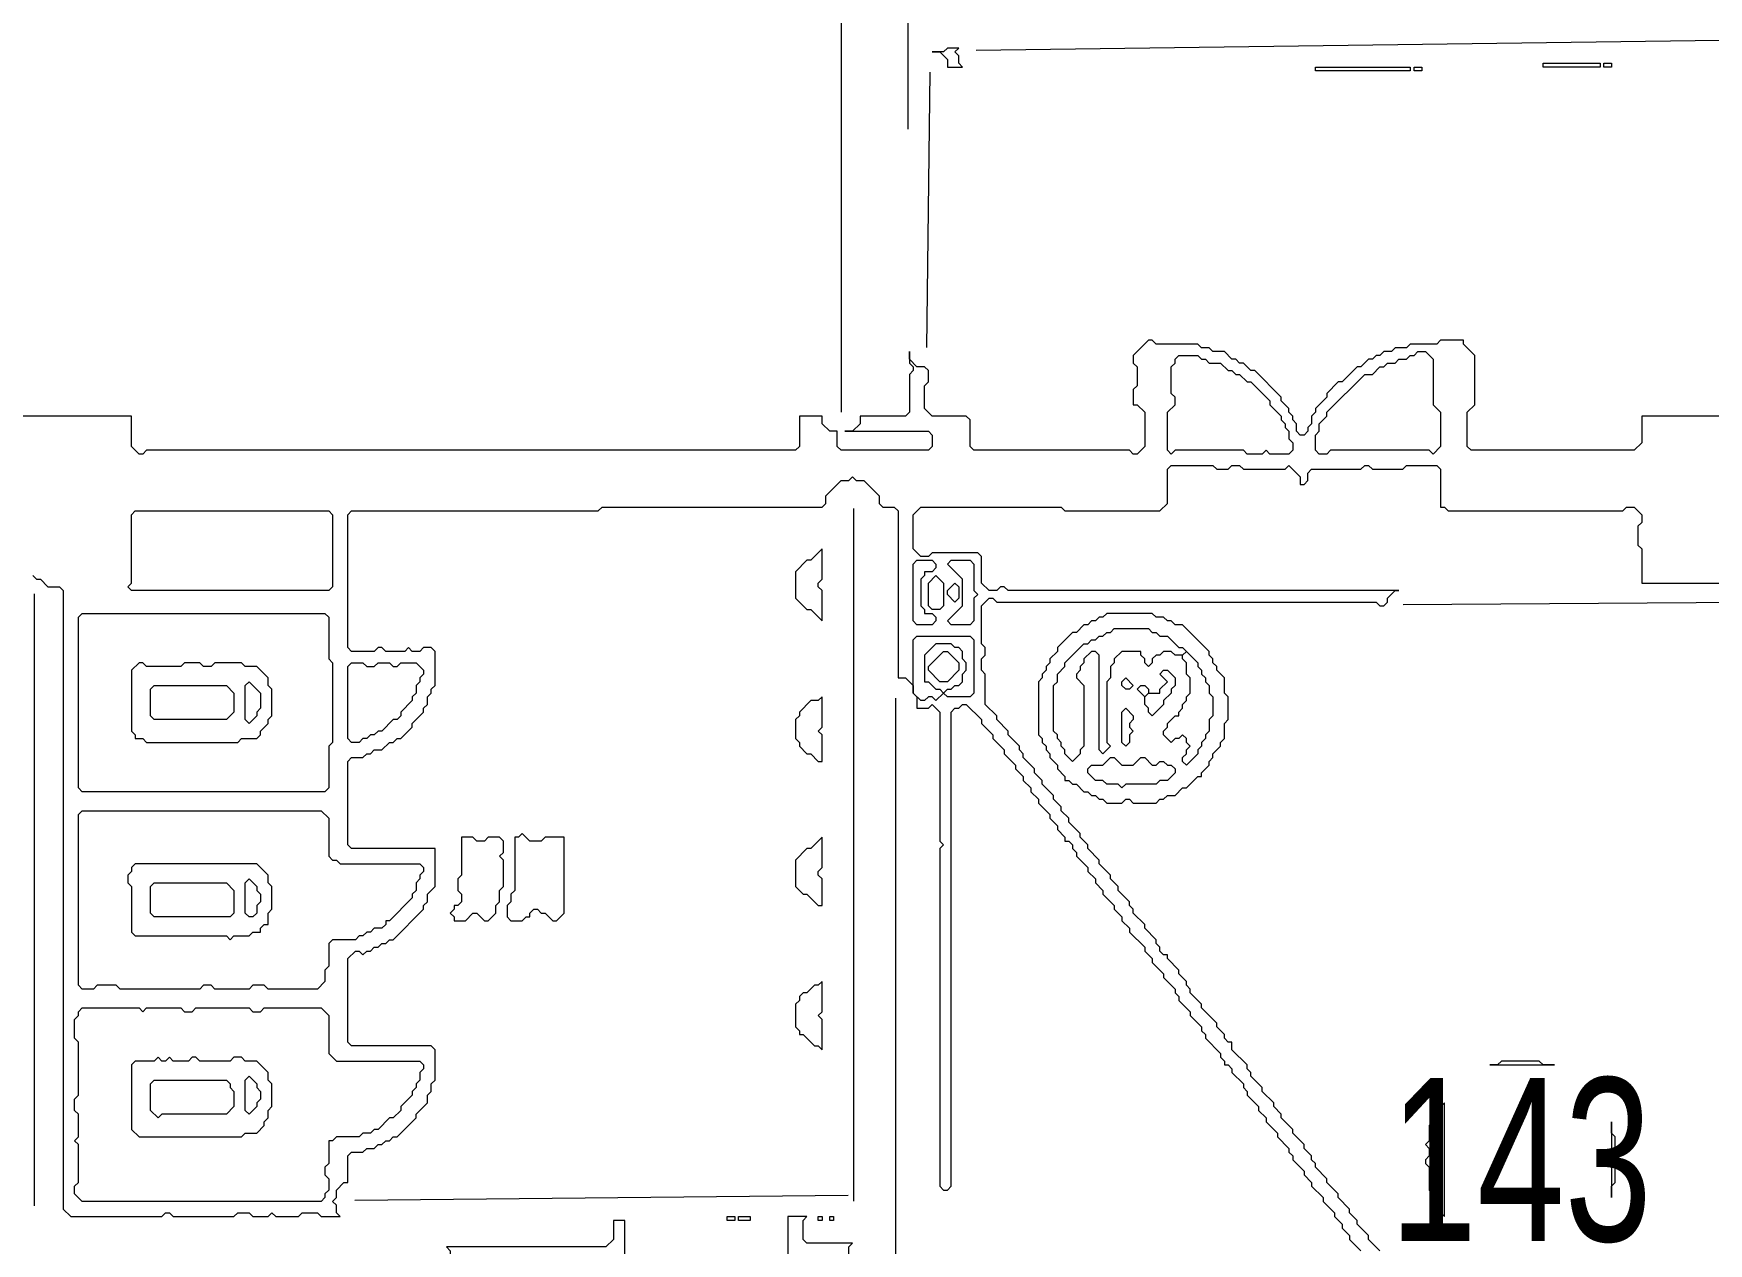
# Model space of a CAD drawing. Extents: x 25 to 4929, y 26 to 3478.
# Drawn here: x 1652.2 to 2093.6, y 2429.9 to 2748.9 of the extents above; entities that cross this region are included whole.
import ezdxf

# ---------------------------------------------------------------- set-up
doc = ezdxf.new("R2010")
doc.units = 0
for name, color, linetype, lineweight in [('OCR_TEXT', 6, 'Continuous', 0), ('TRACE_CURVE', 6, 'Continuous', 0), ('TRACE_STRAIGHT', 5, 'Continuous', 0), ('TRACE_TEXT_SYMBOL', 6, 'Continuous', 0)]:
    doc.layers.add(name, color=color, linetype=linetype, lineweight=lineweight)
doc.styles.add('wqy-unicode', font='wqy-unicode.lff')

msp = doc.modelspace()

# ---------------------------------------------------------------- linework, layer by layer
at = {"layer": 'TRACE_CURVE', "color": 6}
for points in [[(1946, 2668), (1942, 2664), (1942, 2662), (1943, 2661), (1943, 2656), (1942, 2655), (1942, 2651), (1943, 2651), (1945, 2649), (1945, 2640), (1943, 2638), (1942, 2638), (1941, 2639), (1900, 2639), (1899, 2640), (1899, 2647), (1898, 2648), (1889, 2648), (1887, 2650), (1887, 2656), (1888, 2657), (1888, 2660), (1887, 2661), (1885, 2661), (1883, 2663), (1883, 2665), (1883, 2662), (1884, 2661), (1884, 2660), (1883, 2659), (1883, 2649), (1882, 2648), (1870, 2648), (1870, 2646), (1868, 2644), (1866, 2644), (1888, 2644), (1889, 2643), (1889, 2640), (1888, 2639), (1865, 2639), (1864, 2640), (1864, 2644), (1862, 2644), (1860, 2646), (1860, 2648), (1854, 2648), (1854, 2640), (1853, 2639), (1682, 2639), (1681, 2638), (1680, 2638), (1678, 2640), (1678, 2648), (1635, 2648)], [(2030, 2640), (2030, 2649), (2032, 2651), (2032, 2664), (2029, 2667), (2029, 2668), (2023, 2668), (2022, 2667), (2015, 2667), (2014, 2666), (2011, 2666), (2010, 2665), (2008, 2665), (2007, 2664), (2006, 2664), (2005, 2663), (2004, 2663), (2002, 2661), (2001, 2661), (1997, 2657), (1996, 2657), (1993, 2654), (1993, 2653), (1990, 2650), (1990, 2649), (1989, 2648), (1989, 2646), (1988, 2645), (1988, 2644), (1987, 2643), (1986, 2643), (1985, 2644), (1985, 2646), (1984, 2647), (1984, 2648), (1983, 2649), (1983, 2650), (1981, 2652), (1981, 2653), (1974, 2660), (1973, 2660), (1971, 2662), (1970, 2662), (1969, 2663), (1968, 2663), (1966, 2665), (1963, 2665), (1962, 2666), (1960, 2666), (1959, 2667), (1948, 2667), (1947, 2668), (1946, 2668)], [(2099, 2648), (2076, 2648), (2076, 2641), (2074, 2639), (2031, 2639), (2030, 2640)], [(1735, 2483), (1735, 2505), (1737, 2507), (1738, 2507), (1739, 2506), (1740, 2507), (1741, 2507), (1742, 2508), (1743, 2508), (1744, 2509), (1745, 2509), (1746, 2510), (1747, 2510), (1755, 2518), (1755, 2519), (1756, 2520), (1756, 2522), (1758, 2524), (1758, 2534), (1736, 2534), (1735, 2535), (1735, 2557), (1736, 2558), (1739, 2558), (1740, 2559), (1741, 2559), (1742, 2560), (1744, 2560), (1746, 2562), (1747, 2562), (1748, 2563), (1749, 2563), (1752, 2566), (1752, 2567), (1755, 2570), (1755, 2571), (1756, 2572), (1756, 2574), (1757, 2575), (1757, 2576), (1758, 2577), (1758, 2586), (1757, 2587), (1755, 2587), (1754, 2586), (1752, 2586), (1751, 2587), (1750, 2586), (1745, 2586), (1744, 2587), (1743, 2587), (1742, 2586), (1736, 2586), (1735, 2587), (1735, 2622), (1736, 2623), (1801, 2623), (1802, 2624), (1860, 2624), (1861, 2625), (1861, 2627), (1865, 2631), (1867, 2631), (1868, 2632)], [(1868, 2632), (1869, 2631), (1871, 2631), (1875, 2627), (1875, 2625), (1876, 2624), (1879, 2624), (1880, 2623), (1880, 2579), (1882, 2579), (1884, 2577), (1884, 2575), (1885, 2574), (1885, 2571), (1888, 2571), (1889, 2572), (1891, 2570), (1891, 2536), (1892, 2535), (1891, 2534), (1891, 2445), (1892, 2444), (1893, 2444), (1894, 2445), (1894, 2570), (1895, 2571), (1896, 2571), (1897, 2572), (1898, 2572), (1902, 2568), (1902, 2567), (1905, 2564), (1905, 2563), (1908, 2560), (1908, 2559), (1911, 2556), (1911, 2555), (1913, 2553), (1913, 2552), (1915, 2550), (1915, 2549), (1917, 2547), (1917, 2546), (1920, 2543), (1920, 2542), (1922, 2540), (1922, 2539), (1924, 2537), (1924, 2536), (1925, 2536), (1926, 2535), (1926, 2534), (1927, 2533), (1927, 2532), (1930, 2529), (1930, 2528), (1932, 2526), (1932, 2525), (1934, 2523), (1934, 2522), (1937, 2519), (1937, 2518), (1939, 2516), (1939, 2515)], [(1923, 2544), (1923, 2545), (1921, 2547), (1921, 2548), (1918, 2551), (1918, 2552), (1916, 2554), (1916, 2555), (1913, 2558), (1913, 2559), (1912, 2560), (1912, 2561), (1909, 2564), (1909, 2565), (1906, 2568), (1906, 2569), (1903, 2572), (1903, 2580), (1902, 2581), (1902, 2584), (1903, 2585), (1903, 2587), (1902, 2588), (1902, 2598), (1904, 2600), (1905, 2600), (1906, 2599), (2006, 2599), (2007, 2598), (2008, 2598), (2009, 2599), (2009, 2600), (2011, 2602), (2012, 2602), (1909, 2602), (1908, 2603), (1907, 2603), (1906, 2602), (1904, 2602), (1902, 2604), (1902, 2611), (1901, 2612), (1889, 2612), (1888, 2611), (1886, 2611), (1884, 2613), (1884, 2622), (1886, 2624), (1923, 2624), (1924, 2623), (1949, 2623), (1951, 2625), (1951, 2634), (1952, 2635), (1963, 2635), (1964, 2634), (1967, 2634), (1968, 2635), (1970, 2635), (1971, 2634), (1982, 2634), (1983, 2635), (1986, 2632), (1986, 2630)], [(1986, 2630), (1987, 2630), (1988, 2631), (1988, 2633), (1989, 2634), (2002, 2634), (2003, 2635), (2004, 2635), (2005, 2634), (2013, 2634), (2014, 2635), (2022, 2635), (2023, 2634), (2023, 2624), (2024, 2624), (2025, 2623), (2071, 2623), (2072, 2624), (2074, 2624), (2076, 2622), (2076, 2620), (2075, 2619), (2075, 2614), (2076, 2613), (2076, 2604), (2118, 2604)], [(1652, 2606), (1653, 2605), (1654, 2605), (1656, 2603), (1659, 2603), (1660, 2602), (1660, 2439), (1662, 2437), (1686, 2437), (1687, 2438), (1688, 2438), (1689, 2437), (1705, 2437), (1706, 2438), (1709, 2438), (1710, 2437), (1714, 2437), (1715, 2438), (1716, 2437), (1722, 2437), (1723, 2438), (1727, 2438), (1728, 2437), (1733, 2437), (1732, 2438), (1732, 2440), (1731, 2441), (1732, 2442), (1732, 2444), (1734, 2446), (1735, 2446), (1735, 2453), (1736, 2454), (1739, 2454), (1740, 2455), (1742, 2455), (1743, 2456), (1744, 2456), (1745, 2457), (1746, 2457), (1747, 2458), (1748, 2458), (1753, 2463), (1753, 2464), (1756, 2467), (1756, 2469), (1757, 2470), (1757, 2472), (1758, 2473), (1758, 2481), (1757, 2482), (1736, 2482), (1735, 2483)], [(1999, 2439), (1996, 2442), (1996, 2443), (1993, 2446), (1993, 2447), (1990, 2450), (1990, 2451), (1989, 2452), (1989, 2453), (1987, 2455), (1987, 2456), (1984, 2459), (1984, 2460), (1981, 2463), (1981, 2464), (1979, 2466), (1979, 2467), (1976, 2470), (1976, 2471), (1973, 2474), (1973, 2475), (1972, 2476), (1972, 2477), (1968, 2481), (1968, 2483), (1967, 2483), (1966, 2484), (1966, 2485), (1964, 2487), (1964, 2488), (1960, 2492), (1960, 2493), (1957, 2496), (1957, 2497), (1956, 2498), (1956, 2499), (1954, 2501), (1954, 2502), (1951, 2505), (1951, 2506), (1950, 2506), (1949, 2507), (1949, 2508), (1948, 2509), (1948, 2510), (1945, 2513), (1945, 2514), (1942, 2517), (1942, 2518), (1941, 2519), (1941, 2520), (1938, 2523), (1938, 2524), (1936, 2526), (1936, 2527), (1933, 2530), (1933, 2531), (1930, 2534), (1930, 2535), (1928, 2537), (1928, 2538), (1925, 2541), (1925, 2542), (1923, 2544)], [(1939, 2515), (1941, 2513), (1941, 2512), (1945, 2508), (1945, 2507), (1947, 2505), (1947, 2504), (1950, 2501), (1950, 2500), (1953, 2497), (1953, 2496), (1954, 2495), (1954, 2494), (1957, 2491), (1957, 2490), (1960, 2487), (1960, 2486), (1961, 2485), (1961, 2484), (1965, 2480), (1965, 2479), (1966, 2478), (1966, 2477), (1967, 2477), (1968, 2476), (1968, 2475), (1971, 2472), (1971, 2471), (1972, 2470), (1972, 2469), (1975, 2466), (1975, 2465), (1977, 2463), (1977, 2462), (1980, 2459), (1980, 2458), (1983, 2455), (1983, 2454), (1984, 2453), (1984, 2452), (1987, 2449), (1987, 2448), (1989, 2446), (1989, 2445), (1992, 2442), (1992, 2441), (1995, 2438), (1995, 2437), (1997, 2435), (1997, 2434), (1999, 2432), (1999, 2431), (2002, 2428)], [(2007, 2428), (2004, 2431), (2004, 2432), (2001, 2435), (2001, 2436), (1999, 2438), (1999, 2439)]]:
    msp.add_lwpolyline(points, dxfattribs=at)
for points in [[(1953, 2663), (1954, 2664), (1959, 2664), (1960, 2663), (1961, 2663), (1962, 2662), (1965, 2662), (1967, 2660), (1968, 2660), (1969, 2659), (1970, 2659), (1972, 2657), (1973, 2657), (1978, 2652), (1978, 2651), (1981, 2648), (1981, 2647), (1982, 2646), (1982, 2645), (1983, 2644), (1983, 2642), (1984, 2641), (1984, 2639), (1983, 2638), (1978, 2638), (1977, 2639), (1976, 2638), (1972, 2638), (1971, 2639), (1953, 2639), (1952, 2638), (1951, 2639), (1951, 2649), (1953, 2651), (1953, 2653), (1952, 2654), (1952, 2661), (1953, 2662)], [(2016, 2664), (2017, 2665), (2019, 2665), (2021, 2663), (2021, 2651), (2023, 2649), (2023, 2640), (2021, 2638), (2020, 2639), (1994, 2639), (1993, 2638), (1991, 2638), (1990, 2639), (1990, 2643), (1991, 2644), (1991, 2646), (1993, 2648), (1993, 2649), (2003, 2659), (2005, 2659), (2007, 2661), (2008, 2661), (2009, 2662), (2011, 2662), (2012, 2663), (2014, 2663), (2015, 2664)], [(1678, 2622), (1679, 2623), (1730, 2623), (1731, 2622), (1731, 2603), (1730, 2602), (1678, 2602), (1677, 2603), (1678, 2604)], [(1884, 2609), (1885, 2610), (1889, 2610), (1890, 2609), (1890, 2608), (1889, 2607), (1887, 2607), (1887, 2606), (1886, 2605), (1886, 2598), (1887, 2597), (1887, 2596), (1889, 2596), (1890, 2595), (1890, 2594), (1889, 2593), (1885, 2593), (1884, 2594)], [(1893, 2609), (1894, 2610), (1899, 2610), (1900, 2609), (1900, 2602), (1901, 2601), (1900, 2600), (1900, 2594), (1899, 2593), (1894, 2593), (1893, 2594), (1897, 2598), (1897, 2605)], [(1890, 2606), (1892, 2604), (1892, 2598), (1891, 2597), (1889, 2597), (1888, 2598), (1888, 2604)], [(1895, 2604), (1896, 2603), (1896, 2600), (1895, 2599), (1893, 2601), (1893, 2602)], [(1664, 2595), (1665, 2596), (1729, 2596), (1730, 2595), (1730, 2584), (1731, 2583), (1731, 2562), (1730, 2561), (1730, 2550), (1729, 2549), (1665, 2549), (1664, 2550)], [(1884, 2589), (1885, 2590), (1899, 2590), (1900, 2589), (1900, 2575), (1899, 2574), (1893, 2574), (1892, 2575), (1893, 2576), (1894, 2576), (1895, 2577), (1896, 2577), (1897, 2578), (1897, 2580), (1898, 2581), (1898, 2583), (1897, 2584), (1897, 2586), (1896, 2587), (1895, 2587), (1894, 2588), (1890, 2588), (1887, 2585), (1887, 2578), (1888, 2578), (1890, 2576), (1891, 2576), (1892, 2575), (1890, 2573), (1889, 2574), (1888, 2574), (1887, 2573), (1886, 2573), (1884, 2575)], [(1735, 2582), (1736, 2583), (1739, 2583), (1740, 2582), (1742, 2582), (1743, 2583), (1746, 2583), (1747, 2582), (1748, 2582), (1749, 2583), (1753, 2583), (1755, 2581), (1755, 2580), (1754, 2579), (1754, 2578), (1753, 2577), (1753, 2575), (1752, 2574), (1752, 2573), (1749, 2570), (1749, 2569), (1748, 2568), (1747, 2568), (1744, 2565), (1743, 2565), (1742, 2564), (1741, 2564), (1740, 2563), (1739, 2563), (1738, 2562), (1736, 2562), (1735, 2563)], [(1892, 2586), (1893, 2586), (1896, 2583), (1896, 2581), (1893, 2578), (1891, 2578), (1888, 2581), (1888, 2582)], [(1664, 2543), (1665, 2544), (1728, 2544), (1730, 2542), (1730, 2532), (1731, 2531), (1732, 2531), (1733, 2530), (1754, 2530), (1755, 2529), (1755, 2528), (1754, 2527), (1754, 2526), (1753, 2525), (1753, 2523), (1752, 2522), (1752, 2521), (1746, 2515), (1745, 2515), (1745, 2514), (1744, 2513), (1742, 2513), (1741, 2512), (1740, 2512), (1739, 2511), (1738, 2511), (1737, 2510), (1731, 2510), (1730, 2509), (1730, 2503), (1729, 2502), (1729, 2499), (1727, 2497), (1714, 2497), (1713, 2498), (1710, 2498), (1709, 2497), (1700, 2497), (1699, 2498), (1697, 2498), (1696, 2497), (1675, 2497), (1674, 2498), (1669, 2498), (1668, 2497), (1665, 2497), (1664, 2498)], [(1664, 2491), (1665, 2492), (1680, 2492), (1681, 2491), (1682, 2492), (1691, 2492), (1692, 2491), (1694, 2491), (1695, 2492), (1709, 2492), (1710, 2491), (1712, 2491), (1713, 2492), (1728, 2492), (1730, 2490), (1730, 2480), (1732, 2478), (1754, 2478), (1755, 2477), (1755, 2476), (1754, 2475), (1754, 2473), (1753, 2472), (1753, 2471), (1752, 2470), (1752, 2469), (1749, 2466), (1749, 2465), (1747, 2463), (1746, 2463), (1743, 2460), (1742, 2460), (1741, 2459), (1739, 2459), (1738, 2458), (1732, 2458), (1731, 2457), (1730, 2457), (1730, 2451), (1729, 2450), (1729, 2448), (1730, 2447), (1730, 2444), (1729, 2443), (1729, 2442), (1728, 2441), (1665, 2441), (1663, 2443), (1663, 2445), (1664, 2446), (1664, 2456), (1663, 2457), (1664, 2458), (1664, 2464), (1663, 2465), (1663, 2468), (1664, 2469), (1664, 2483), (1663, 2484), (1663, 2489), (1664, 2490)]]:
    msp.add_lwpolyline(points, close=True, dxfattribs=at)
at = {"layer": 'TRACE_STRAIGHT', "color": 5}
for p, q in [((1865, 2796), (1865, 2649)), ((1882.52, 2789.88), (1882.62, 2723.62)), ((1900.61, 2744.46), (2138.14, 2747.7)), ((1887.6, 2666.1), (1888.49, 2738.62)), ((1868.29, 2623.62), (1868.3, 2441.12)), ((1652.37, 2601.13), (1652.37, 2439.88)), ((2013.11, 2598.37), (2126.89, 2599.13)), ((1879.37, 2324.87), (1879.41, 2573.63)), ((1736.86, 2441.3), (1866.87, 2442.66))]:
    msp.add_line(p, q, dxfattribs=at)
at = {"layer": 'TRACE_TEXT_SYMBOL', "color": 6}
for points in [[(1893, 2745), (1892, 2744), (1889, 2744), (1891, 2744), (1893, 2742), (1893, 2740), (1897, 2740), (1896, 2741), (1896, 2743), (1895, 2744), (1896, 2745)], [(1990, 2740), (2015, 2740), (2015, 2739), (1990, 2739)], [(2016, 2740), (2018, 2740), (2018, 2739), (2016, 2739)], [(2050, 2741), (2065, 2741), (2065, 2740), (2050, 2740)], [(2066, 2741), (2068, 2741), (2068, 2740), (2066, 2740)], [(1860, 2613), (1857, 2610), (1856, 2610), (1853, 2607), (1853, 2600), (1856, 2597), (1857, 2597), (1860, 2594), (1860, 2602), (1859, 2603), (1859, 2604), (1860, 2605)], [(1680, 2583), (1678, 2581), (1678, 2565), (1679, 2564), (1679, 2563), (1681, 2563), (1682, 2562), (1706, 2562), (1707, 2563), (1711, 2563), (1712, 2564), (1712, 2565), (1714, 2567), (1714, 2568), (1715, 2569), (1715, 2576), (1714, 2577), (1714, 2579), (1711, 2582), (1708, 2582), (1707, 2583), (1700, 2583), (1699, 2582), (1697, 2582), (1696, 2583), (1692, 2583), (1691, 2582), (1682, 2582), (1681, 2583)], [(1955, 2585), (1956, 2586), (1959, 2583), (1959, 2582), (1960, 2581), (1960, 2580), (1961, 2579), (1961, 2578), (1962, 2577), (1962, 2575), (1963, 2574), (1963, 2569), (1962, 2568), (1962, 2565), (1961, 2564), (1961, 2563), (1960, 2562), (1960, 2561), (1959, 2560), (1959, 2559), (1956, 2556), (1955, 2557), (1955, 2558), (1956, 2559), (1956, 2560), (1957, 2561), (1956, 2562), (1956, 2563), (1955, 2564), (1954, 2563), (1953, 2563), (1952, 2562), (1950, 2564), (1950, 2565), (1951, 2566), (1951, 2567), (1953, 2569), (1954, 2569), (1954, 2570), (1955, 2571), (1955, 2572), (1956, 2573), (1956, 2574), (1957, 2575), (1957, 2579), (1956, 2580), (1956, 2583), (1955, 2584)], [(1708, 2577), (1709, 2578), (1712, 2575), (1712, 2571), (1711, 2570), (1711, 2569), (1709, 2567), (1708, 2568)], [(1939, 2578), (1940, 2579), (1942, 2577), (1941, 2576), (1940, 2576), (1939, 2577)], [(1949, 2580), (1950, 2581), (1951, 2581), (1953, 2579), (1953, 2577), (1952, 2576), (1952, 2575), (1950, 2573), (1950, 2572), (1947, 2569), (1946, 2570), (1946, 2571), (1945, 2572), (1945, 2574), (1946, 2575), (1949, 2575), (1949, 2576), (1951, 2578)], [(1683, 2576), (1684, 2577), (1703, 2577), (1705, 2575), (1705, 2570), (1703, 2568), (1684, 2568), (1683, 2569)], [(1860, 2574), (1859, 2573), (1857, 2573), (1854, 2570), (1854, 2569), (1853, 2568), (1853, 2563), (1854, 2562), (1854, 2561), (1856, 2559), (1857, 2559), (1859, 2557), (1860, 2557), (1860, 2564), (1859, 2565), (1860, 2566)], [(1943, 2576), (1944, 2577), (1945, 2577), (1946, 2576), (1946, 2575), (1945, 2574)], [(1939, 2570), (1940, 2571), (1942, 2569), (1942, 2568), (1941, 2567), (1941, 2566), (1942, 2565), (1941, 2564), (1941, 2562), (1940, 2561), (1939, 2562)], [(1936, 2558), (1937, 2558), (1939, 2556), (1942, 2556), (1944, 2558), (1945, 2558), (1947, 2556), (1948, 2556), (1949, 2557), (1950, 2557), (1951, 2556), (1952, 2556), (1953, 2555), (1953, 2554), (1951, 2552), (1949, 2552), (1948, 2551), (1940, 2551), (1939, 2550), (1938, 2551), (1935, 2551), (1934, 2552), (1932, 2552), (1930, 2554), (1930, 2555), (1931, 2556), (1934, 2556)], [(1765, 2537), (1765, 2527), (1764, 2526), (1764, 2523), (1765, 2522), (1765, 2520), (1764, 2519), (1763, 2519), (1763, 2518), (1762, 2517), (1763, 2516), (1763, 2515), (1766, 2515), (1768, 2517), (1769, 2517), (1771, 2515), (1772, 2515), (1774, 2517), (1774, 2519), (1775, 2520), (1775, 2523), (1776, 2524), (1776, 2531), (1775, 2532), (1776, 2533), (1776, 2536), (1775, 2537), (1772, 2537), (1771, 2536), (1769, 2536), (1768, 2537)], [(1781, 2538), (1780, 2537), (1779, 2537), (1779, 2523), (1778, 2522), (1778, 2520), (1777, 2519), (1777, 2516), (1778, 2515), (1781, 2515), (1782, 2516), (1783, 2516), (1783, 2517), (1784, 2518), (1785, 2518), (1786, 2517), (1787, 2517), (1789, 2515), (1790, 2515), (1792, 2517), (1792, 2537), (1787, 2537), (1786, 2536), (1783, 2536)], [(1860, 2537), (1857, 2534), (1856, 2534), (1853, 2531), (1853, 2524), (1855, 2522), (1856, 2522), (1859, 2519), (1860, 2519), (1860, 2526), (1859, 2527), (1859, 2528), (1860, 2529)], [(1679, 2530), (1678, 2529), (1678, 2528), (1677, 2527), (1677, 2525), (1678, 2524), (1678, 2512), (1679, 2511), (1703, 2511), (1704, 2510), (1705, 2511), (1709, 2511), (1710, 2512), (1712, 2512), (1712, 2513), (1713, 2514), (1714, 2514), (1714, 2517), (1715, 2518), (1715, 2524), (1714, 2525), (1714, 2527), (1711, 2530)], [(1683, 2524), (1684, 2525), (1703, 2525), (1705, 2523), (1705, 2517), (1704, 2516), (1684, 2516), (1683, 2517)], [(1708, 2525), (1709, 2526), (1711, 2524), (1711, 2523), (1712, 2522), (1712, 2520), (1711, 2519), (1711, 2517), (1710, 2516), (1709, 2516), (1708, 2517)], [(1860, 2499), (1859, 2498), (1858, 2498), (1856, 2496), (1855, 2496), (1854, 2495), (1854, 2494), (1853, 2493), (1853, 2487), (1854, 2486), (1854, 2485), (1855, 2485), (1858, 2482), (1859, 2482), (1860, 2481), (1860, 2489), (1859, 2490), (1860, 2491)], [(1685, 2479), (1684, 2478), (1679, 2478), (1678, 2477), (1678, 2460), (1680, 2458), (1707, 2458), (1708, 2459), (1711, 2459), (1713, 2461), (1713, 2462), (1714, 2463), (1714, 2465), (1715, 2466), (1715, 2472), (1714, 2473), (1714, 2475), (1711, 2478), (1708, 2478), (1707, 2479), (1705, 2479), (1704, 2478), (1696, 2478), (1695, 2479), (1694, 2479), (1693, 2478), (1689, 2478), (1688, 2479), (1687, 2478), (1686, 2478)], [(2039, 2478), (2038, 2477), (2036, 2477), (2053, 2477), (2050, 2477), (2049, 2478)], [(1683, 2472), (1684, 2473), (1703, 2473), (1704, 2472), (1704, 2471), (1705, 2470), (1705, 2466), (1703, 2464), (1686, 2464), (1685, 2463), (1683, 2465)], [(1708, 2473), (1709, 2474), (1711, 2472), (1711, 2471), (1712, 2470), (1712, 2468), (1711, 2467), (1711, 2466), (1709, 2464), (1708, 2465)], [(2024, 2467), (2022, 2465), (2022, 2463), (2020, 2461), (2020, 2457), (2019, 2456), (2020, 2455), (2020, 2453), (2019, 2452), (2019, 2451), (2020, 2450), (2020, 2444), (2021, 2443), (2021, 2442), (2022, 2441), (2022, 2440), (2023, 2439), (2023, 2438), (2024, 2437)], [(2068, 2462), (2068, 2442), (2068, 2445), (2069, 2446), (2069, 2458), (2068, 2459)], [(1835, 2437), (1837, 2437), (1837, 2436), (1835, 2436)], [(1838, 2437), (1841, 2437), (1841, 2436), (1838, 2436)], [(1851, 2437), (1851, 2427), (1853, 2425), (1856, 2425), (1857, 2426), (1867, 2426), (1867, 2429), (1868, 2430), (1856, 2430), (1855, 2431), (1855, 2436), (1856, 2437)], [(1859, 2437), (1860, 2437), (1860, 2436), (1859, 2436)], [(1862, 2437), (1863, 2437), (1863, 2436), (1862, 2436)], [(1805, 2436), (1805, 2431), (1803, 2429), (1761, 2429), (1762, 2428), (1762, 2426), (1763, 2425), (1806, 2425), (1808, 2427), (1808, 2436)]]:
    msp.add_lwpolyline(points, close=True, dxfattribs=at)
for points in [[(1935, 2596), (1934, 2595), (1933, 2595), (1932, 2594), (1931, 2594), (1930, 2593), (1929, 2593), (1927, 2591), (1926, 2591), (1922, 2587), (1922, 2586), (1920, 2584), (1920, 2583), (1919, 2582), (1919, 2581), (1918, 2580), (1918, 2579), (1917, 2578), (1917, 2564), (1918, 2563), (1918, 2562), (1919, 2561), (1919, 2560), (1920, 2559), (1920, 2558), (1922, 2556), (1922, 2555), (1924, 2553), (1924, 2552), (1925, 2552), (1926, 2551), (1927, 2551), (1929, 2549), (1930, 2549), (1931, 2548), (1932, 2548), (1933, 2547), (1934, 2547), (1935, 2546), (1939, 2546), (1940, 2547), (1941, 2547), (1942, 2546), (1948, 2546), (1949, 2547), (1950, 2547), (1951, 2548), (1953, 2548), (1955, 2550), (1956, 2550), (1959, 2553), (1960, 2553), (1960, 2554), (1962, 2556), (1962, 2557), (1963, 2558), (1963, 2559), (1965, 2561), (1965, 2562), (1966, 2563), (1966, 2567), (1967, 2568), (1967, 2574), (1966, 2575)], [(1966, 2575), (1966, 2579), (1964, 2581), (1964, 2582), (1963, 2583), (1963, 2584), (1962, 2585), (1962, 2586), (1955, 2593), (1953, 2593), (1952, 2594), (1951, 2594), (1950, 2595), (1948, 2595), (1947, 2596), (1935, 2596)], [(1936, 2591), (1937, 2592), (1946, 2592), (1947, 2591), (1948, 2591), (1949, 2590), (1951, 2590), (1954, 2587), (1955, 2587), (1956, 2586), (1955, 2585), (1953, 2585), (1952, 2586), (1950, 2586), (1949, 2585), (1948, 2585), (1947, 2584), (1947, 2583), (1946, 2582), (1945, 2583), (1945, 2584), (1944, 2585), (1944, 2586), (1939, 2586), (1937, 2584), (1937, 2583), (1936, 2582), (1936, 2579), (1935, 2578), (1935, 2562), (1936, 2561), (1934, 2559), (1933, 2560), (1933, 2585), (1932, 2586), (1931, 2586), (1929, 2584), (1929, 2583), (1928, 2582), (1928, 2581), (1927, 2580), (1927, 2579), (1929, 2577), (1929, 2561), (1928, 2560), (1928, 2559), (1926, 2557), (1924, 2559), (1924, 2560), (1923, 2561), (1923, 2562), (1922, 2563), (1922, 2564), (1921, 2565), (1921, 2577), (1922, 2578), (1922, 2580), (1924, 2582), (1924, 2583), (1929, 2588), (1930, 2588), (1931, 2589), (1932, 2589), (1933, 2590)], [(1933, 2590), (1934, 2590), (1935, 2591), (1936, 2591)]]:
    msp.add_lwpolyline(points, dxfattribs=at)

# ---------------------------------------------------------------- texts
at = {"layer": 'OCR_TEXT', "color": 6, "style": 'wqy-unicode', "width": 0.72}
msp.add_text('143', height=42.997, dxfattribs=at).set_placement((2009.59, 2430.57))

doc.saveas('drawing.dxf')
